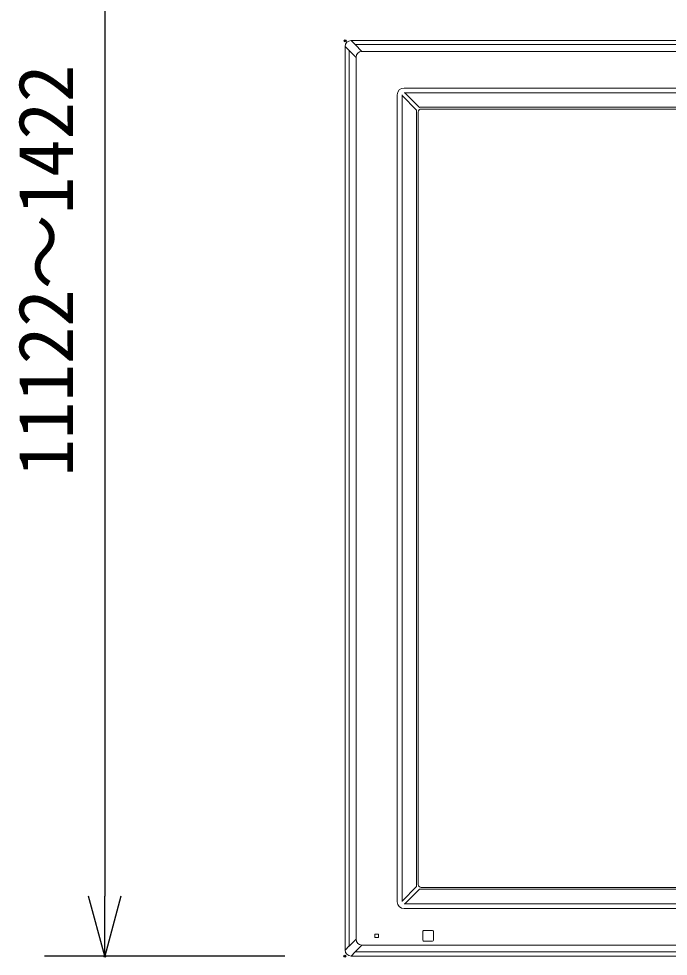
# Model space of a CAD drawing. Units: millimetres, scale not verified. Extents: x -63 to 62, y -57 to 57.
# Drawn here: x -50.55 to -28.91, y -3.43 to 27.8 of the extents above; entities that cross this region are included whole.
import ezdxf
from ezdxf.enums import TextEntityAlignment as Align

# ---------------------------------------------------------------- set-up
doc = ezdxf.new("R2010")
doc.units = ezdxf.units.MM
doc.header["$LTSCALE"] = 0.125
doc.header["$PDMODE"] = 32
doc.header["$PDSIZE"] = 0.0625
for name, color, linetype in [('0-0_0', 7, 'Continuous'), ('0-4_DEFPOINTS', 7, 'Continuous'), ('0-6_SUNPO', 7, 'Continuous')]:
    doc.layers.add(name, color=color, linetype=linetype)
doc.layers.add('0-5_GAIKEI', color=1, linetype='Continuous', lineweight=18)
doc.styles.add('ＭＳ ゴシック', font='')
doc.styles.get('ＭＳ ゴシック').set_extended_font_data('MS Gothic')

# ---------------------------------------------------------------- blocks, each defined once
blk = doc.blocks.new('_OPEN30')
at = {"layer": '0-0_0'}
blk.add_line((0, 0), (-1, 0), dxfattribs=at)
blk.add_lwpolyline([(-1, 0.26795), (0, 0), (-1, -0.26795)], dxfattribs=at)
blk = doc.blocks.new('D8')
at = {"layer": '0-4_DEFPOINTS'}
for p in [(16.6289, 40.6009), (-34.3711, 32.6009), (16.6289, 32.6009)]:
    blk.add_point(p, dxfattribs=at)
at = {"layer": '0-6_SUNPO'}
for p, q in [((-34.3711, 34.6009), (-34.3711, 42.6009)), ((16.6289, 34.6009), (16.6289, 42.6009)), ((-32.3711, 40.6009), (14.6289, 40.6009))]:
    blk.add_line(p, q, dxfattribs=at)
at = {"layer": '0-6_SUNPO', "xscale": 2, "yscale": 2, "rotation": 180}
blk.add_blockref('_OPEN30', (-34.3711, 40.6009), dxfattribs=at)
at = {"layer": '0-6_SUNPO', "xscale": 2, "yscale": 2}
blk.add_blockref('_OPEN30', (16.6289, 40.6009), dxfattribs=at)
at = {"layer": '0-6_SUNPO', "style": 'ＭＳ ゴシック'}
blk.add_text('1020', height=1.833, dxfattribs=at).set_placement((-22.6796, 41.1009), align=Align.BOTTOM_LEFT)
blk = doc.blocks.new('D6')
at = {"layer": '0-4_DEFPOINTS'}
for p in [(-42.3833, 2.1011), (-34.3833, 2.1011)]:
    blk.add_point(p, dxfattribs=at)
at = {"layer": '0-6_SUNPO'}
for p, q in [((-42.3833, 45.8173), (-42.3833, 4.1011)), ((-36.3833, 2.1011), (-44.3833, 2.1011))]:
    blk.add_line(p, q, dxfattribs=at)
at = {"layer": '0-6_SUNPO', "xscale": 2, "yscale": 2, "rotation": 270}
blk.add_blockref('_OPEN30', (-42.3833, 2.1011), dxfattribs=at)
at = {"layer": '0-6_SUNPO', "style": 'ＭＳ ゴシック'}
blk.add_text('11122～1422', height=1.833, rotation=90, dxfattribs=at).set_placement((-42.8833, 18.0842), align=Align.BOTTOM_LEFT)

msp = doc.modelspace()

# ---------------------------------------------------------------- linework, layer by layer
at = {"layer": '0-5_GAIKEI'}
for p, q in [((-39.6775, 26.878), (-39.5421, 26.7426)), ((-39.3423, 26.9423), (-39.4777, 27.0777)), ((-39.1175, 26.7155), (-39.3443, 26.9423)), ((10.9894, 26.9423), (-39.3443, 26.9423)), ((-39.5421, 26.7446), (-39.3152, 26.5177)), ((-39.5421, -3.0892), (-39.5421, 26.7446)), ((-39.1175, 26.7155), (10.7626, 26.7155)), ((-39.3152, 26.5177), (-39.3152, -2.8623)), ((-37.7167, 25.4967), (9.3618, 25.4967)), ((-37.6921, 25.3379), (-37.7098, 25.3381)), ((-37.6921, 25.3379), (-37.2041, 24.8477)), ((-37.6921, 25.3379), (9.3371, 25.3379)), ((-37.9414, 25.272), (-37.9414, -1.6166)), ((-37.7829, 25.265), (-37.7827, 25.2466)), ((-37.295, 24.7567), (-37.7827, 25.2466)), ((-37.7827, 25.2466), (-37.7827, -1.5912)), ((-37.3023, -1.0553), (-37.3023, 24.7107)), ((-37.2425, 24.6959), (-37.2425, -1.0405)), ((8.803, 24.855), (-37.1579, 24.855)), ((8.7883, 24.7952), (-37.1432, 24.7952)), ((-37.7827, -1.5912), (-37.295, -1.1013)), ((-37.2041, -1.1923), (-37.6921, -1.6825)), ((-37.1579, -1.1996), (8.803, -1.1996)), ((8.7883, -1.1398), (-37.1432, -1.1398)), ((-37.7827, -1.5912), (-37.7829, -1.6096)), ((9.3618, -1.8413), (-37.7167, -1.8413)), ((-37.7098, -1.6827), (-37.6921, -1.6825)), ((9.3371, -1.6825), (-37.6921, -1.6825)), ((-38.6837, -2.691), (-38.5712, -2.691)), ((-38.6837, -2.8035), (-38.6837, -2.691)), ((-38.6837, -2.8035), (-38.5712, -2.8035)), ((-38.5712, -2.8035), (-38.5712, -2.691)), ((-37.0875, -2.8974), (-37.0875, -2.5972)), ((-37.0626, -2.5723), (-36.7624, -2.5723)), ((-36.7375, -2.8974), (-36.7375, -2.5972)), ((-39.5421, -3.0872), (-39.6775, -3.2226)), ((-39.3152, -2.8623), (-39.5421, -3.0892)), ((-39.3443, -3.2869), (-39.1175, -3.0601)), ((10.7626, -3.0601), (-39.1175, -3.0601)), ((-37.0626, -2.9223), (-36.7624, -2.9223)), ((-39.4777, -3.4223), (-39.3423, -3.2869)), ((-39.3443, -3.2869), (10.9894, -3.2869))]:
    msp.add_line(p, q, dxfattribs=at)
at = {"layer": '0-5_GAIKEI', "color": 7}
for p, q in [((-39.6775, 26.878), (-39.6775, -3.2226)), ((11.1228, 27.0777), (-39.4777, 27.0777)), ((11.1228, -3.4223), (-39.4777, -3.4223))]:
    msp.add_line(p, q, dxfattribs=at)
for centre, major_axis in [((-39.4772, 26.8774), (-0.1418, 0.1418)), ((-39.4772, -3.222), (-0.1418, -0.1418))]:
    msp.add_ellipse(centre, major_axis=major_axis, ratio=0.997265, start_param=5.4991567, end_param=7.0672139, dxfattribs=at)
at = {"layer": '0-5_GAIKEI'}
for centre, major_axis, ratio, start_param, end_param in [((-38.756, 26.1562), (-0.5022, 0.5022), 0.49281, 5.8722213, 6.6941493), ((-37.7161, 25.2714), (-0.1595, 0.1595), 0.997265, 5.4991567, 7.0672139), ((-37.1494, 24.7067), (-0.1285, 0.0852), 0.971946, 0.2617773, 0.5726098), ((-37.1417, 24.6945), (-0.0718, 0.0718), 0.985257, 5.5052135, 7.0611571), ((-37.154, 24.7022), (-0.0853, 0.1284), 0.972012, 5.7100904, 6.0216223), ((-37.1494, -1.0513), (-0.1285, -0.0852), 0.971946, 5.7105755, 6.021408), ((-37.1417, -1.039), (-0.0718, -0.0718), 0.985257, 5.5052135, 7.0611571), ((-37.154, -1.0468), (-0.0853, -0.1284), 0.972012, 0.261563, 0.5730949), ((-37.7161, -1.616), (-0.1595, -0.1595), 0.997265, 5.4991567, 7.0672139), ((-37.0624, -2.5974), (-0.0178, 0.0178), 0.992433, 5.5015852, 7.0647854), ((-36.7626, -2.5974), (-0.0178, -0.0178), 0.992433, 2.3599926, 3.9231927), ((-38.756, -2.5008), (-0.5022, -0.5022), 0.49281, 5.8722213, 6.6941493), ((-37.0624, -2.8972), (-0.0178, -0.0178), 0.992433, 5.5015852, 7.0647854), ((-36.7626, -2.8972), (-0.0178, 0.0178), 0.992433, 2.3599926, 3.9231927)]:
    msp.add_ellipse(centre, major_axis=major_axis, ratio=ratio, start_param=start_param, end_param=end_param, dxfattribs=at)

# ---------------------------------------------------------------- block references
at = {"layer": '0-6_SUNPO'}
for name in ['D6', 'D8']:
    msp.add_blockref(name, (-5.3064, -5.5311), dxfattribs=at)

doc.saveas('drawing.dxf')
